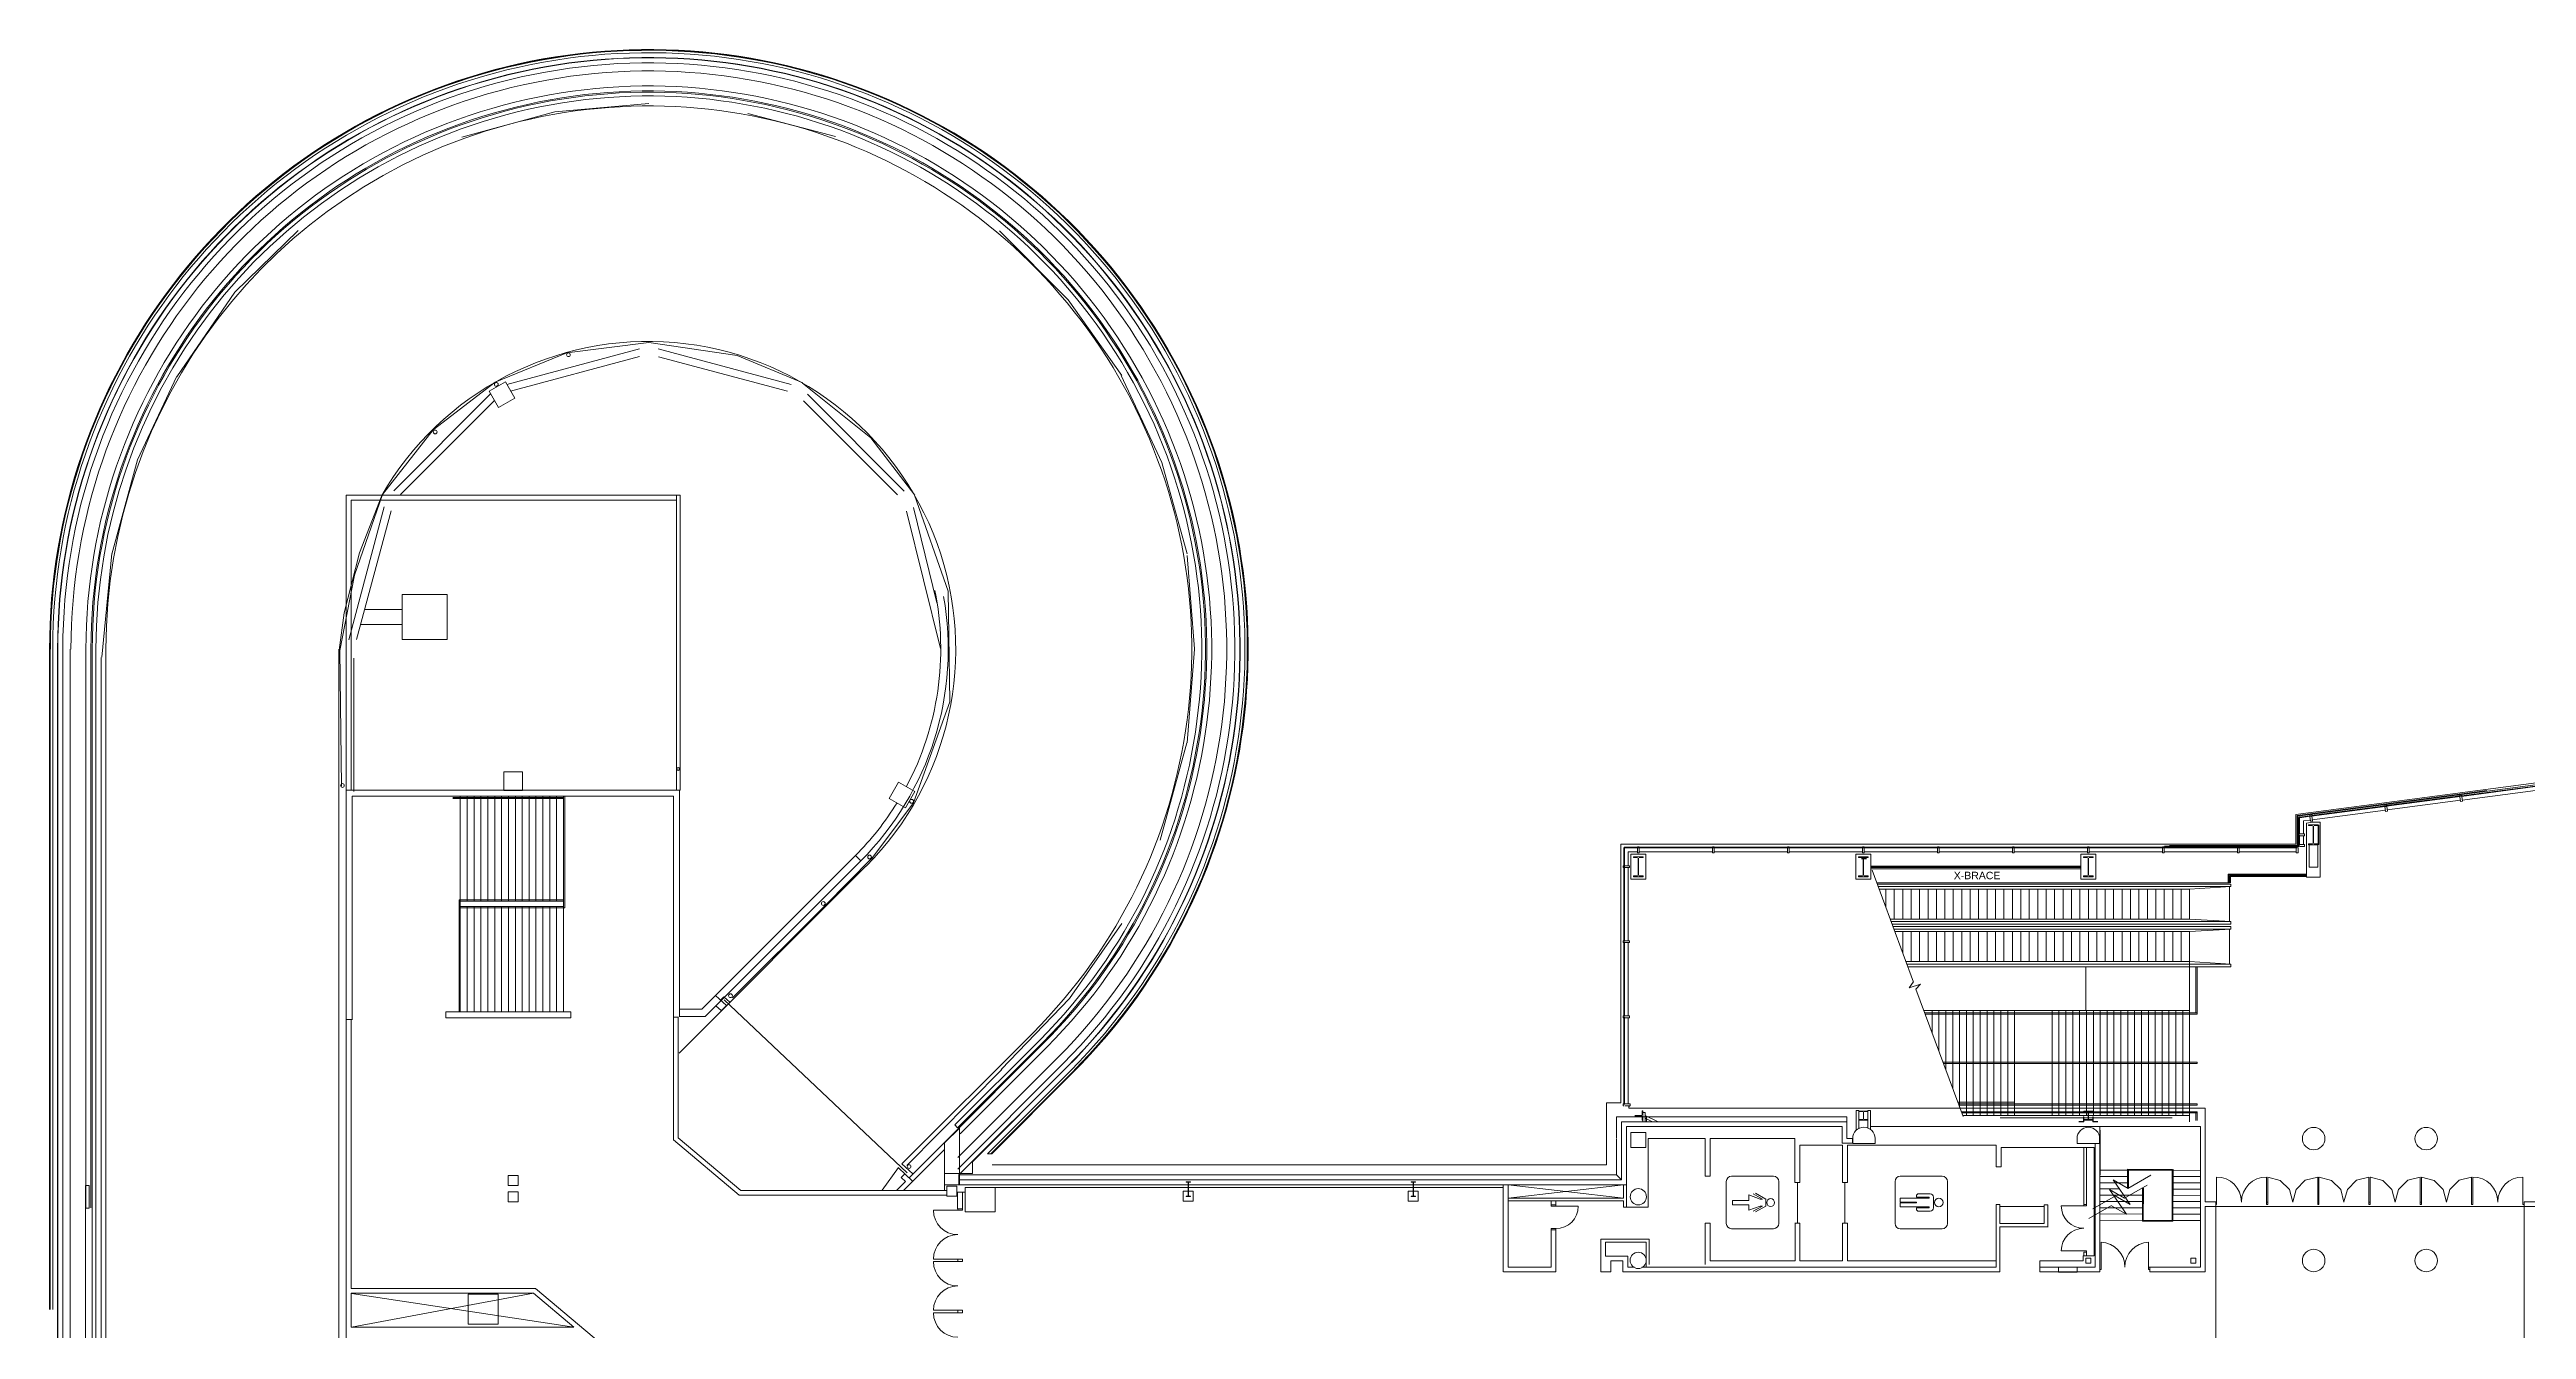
# Model space of a CAD drawing. Header units: inches. Extents: x 938 to 12482, y -17198 to -3672.
# Drawn here: x 938 to 4901, y -5929 to -3882 of the extents above; entities that cross this region are included whole.
import ezdxf
from ezdxf.enums import TextEntityAlignment as Align

# ---------------------------------------------------------------- set-up
doc = ezdxf.new("R2010")
doc.units = ezdxf.units.IN
doc.header["$MEASUREMENT"] = 0
for name, color, linetype, true_color in [('Building', 7, 'Continuous', 0xffffff), ('Columns', 7, 'Continuous', 0xffffff), ('Symbols', 7, 'Continuous', 0xffffff)]:
    doc.layers.add(name, color=color, linetype=linetype, true_color=true_color)
doc.styles.add('Arial', font='Arial.ttf')

msp = doc.modelspace()

# ---------------------------------------------------------------- linework, layer by layer
at = {"layer": 'Building', "color": 18, "lineweight": 5, "true_color": 0x000000, "transparency": 33554687}
for points in [[(1746.5, -3981), (1597.8, -4021.5)], [(1896.6, -3968), (1746.3, -3981.2)], [(2195.2, -4020.7), (2055.2, -3983.7)], [(1335.9, -4170.9), (1234.5, -4269.8), (1141.7, -4405)], [(2653.5, -4402.6), (2567.8, -4281.6), (2457.7, -4171.7)], [(2142.9, -4414.8), (2038.3, -4370.9), (1897, -4350.3), (1765.4, -4366.4), (1651, -4413.5)], [(1882.1, -4360.1), (1669.5, -4417)], [(1881.8, -4372.6), (1675.7, -4427.8)], [(2124.4, -4417.1), (1911.8, -4360.2)], [(2118.4, -4428), (1912.2, -4372.7)], [(1141.8, -4403.9), (1078.6, -4537.5), (1037.5, -4688.4)], [(1650.7, -4413.5), (1552, -4489.5), (1470.6, -4593.3), (1425.8, -4722.1), (1402.6, -4842.9), (1405.3, -5059.4)], [(1643.5, -4432.2), (1488.7, -4587.1)], [(1641.4, -4428.1), (1656.4, -4454.1), (1682.4, -4439.1), (1667.4, -4413.1), (1641.4, -4428.1)], [(2322.1, -4594.4), (2251.7, -4502.7), (2142.8, -4414.9)], [(2305.4, -4587.6), (2150.4, -4432.5)], [(2757.9, -4688.1), (2717.4, -4542), (2652.6, -4402.6)], [(1649.9, -4442.8), (1499.4, -4593.3)], [(2294.4, -4593.5), (2144.2, -4443.3)], [(1469.5, -4594.7), (1433.7, -4686.6), (1409.2, -4782.3), (1401.5, -4842.3)], [(1412.8, -5066.1), (1412.8, -4594.4), (1946.8, -4594.4), (1946.8, -5066), (1412.6, -5066)], [(1940.8, -4594.4), (1940.8, -5066)], [(2320.3, -5086.2), (2378.6, -4924.8), (2375.7, -4748), (2322, -4594.3)], [(1473.6, -4612.7), (1416.6, -4825.4)], [(1420.4, -5066.1), (1420.4, -4602), (1940.8, -4602)], [(1484.4, -4619), (1429.1, -4825.3)], [(2363.6, -4839.7), (2309.1, -4619.7)], [(2357.8, -4766.6), (2320, -4613.9)], [(1037.5, -4687.4), (1021.4, -4853.4)], [(2769.6, -4839.8), (2758.1, -4690.5)], [(1502.4, -4825.2), (1574.4, -4825.2), (1574.4, -4753.2), (1502.4, -4753.2), (1502.4, -4825.2)], [(1502.4, -4777.2), (1442, -4777.2)], [(1502.4, -4801.2), (1435.6, -4801.2)], [(3451.8, -5565.9), (3451.8, -5152.4), (4531.8, -5152.4), (4531.8, -5104.8), (6660.8, -4824.5), (6664.8, -4828)], [(4321.8, -5155.4), (4534.8, -5155.4), (4534.8, -5107.4), (6666, -4826.9)], [(938, -4840.3), (938, -5896.4)], [(939, -4840.3), (939, -5896.4)], [(943, -4840.3), (943, -5896.4)], [(950.8, -4840.3), (950.8, -16338.8)], [(951.3, -4840.3), (951.3, -9316.3), (977.5, -9316.3)], [(959.3, -4840.3), (959.3, -9308.3), (979.7, -9308.3)], [(971, -4840.3), (971, -16338.8)], [(996.3, -4840.3), (996.3, -5733.9)], [(1004.3, -4840.3), (1004.3, -5733.9)], [(1006.3, -4840.3), (1006.3, -16338.8)], [(1028.3, -4840.3), (1028.3, -6100.3), (1007.3, -6246)], [(1012.3, -4840.3), (1012.3, -16338.8)], [(1029.8, -8954), (1029.8, -6257.5), (1020.8, -6075.8), (1020.8, -4853.6)], [(1400.8, -4840.3), (1400.8, -6261.5)], [(1412.6, -4855), (1412.6, -5942.4)], [(1424.6, -5068), (1424.6, -4855.1)], [(2757.9, -4990.2), (2769.8, -4840.3)], [(2714.7, -5145.8), (2757.7, -4990.4)], [(1412.6, -5066), (1945.8, -5066)], [(1664.8, -5036.8), (1694.8, -5036.8), (1694.8, -5066.8), (1664.8, -5066.8), (1664.8, -5036.8)], [(1945.8, -5428.6), (1945.8, -5066)], [(2322.2, -5068.1), (2296.2, -5053.1), (2281.2, -5079.1), (2307.2, -5094.1), (2322.2, -5068.1)], [(4329.8, -5154.4), (4533.8, -5154.4), (4533.8, -5106.6), (4837.2, -5066.6)], [(4914.8, -5059.4), (4796.7, -5075)], [(4914.9, -5060.4), (4796.9, -5076)], [(4915.2, -5066.4), (4798.1, -5081.8)], [(1422.4, -5432.7), (1422.4, -5075.6), (1936.2, -5075.6), (1936.2, -5625.9)], [(1583.2, -5077.6), (1760.3, -5077.6)], [(1583.2, -5079.6), (1760.3, -5079.6)], [(1595.2, -5254.3), (1762.2, -5254.3), (1762.2, -5075.6)], [(1760.2, -5420.3), (1760.2, -5075.6), (1595.2, -5075.6), (1595.2, -5420.3)], [(1606.2, -5243.6), (1606.2, -5075.6)], [(1617.2, -5243.6), (1617.2, -5075.6)], [(1628.2, -5243.6), (1628.2, -5075.6)], [(1639.2, -5243.6), (1639.2, -5075.6)], [(1650.2, -5243.6), (1650.2, -5075.6)], [(1661.2, -5243.6), (1661.2, -5075.6)], [(1672.2, -5243.6), (1672.2, -5075.6)], [(1683.2, -5243.6), (1683.2, -5075.6)], [(1694.2, -5243.6), (1694.2, -5075.6)], [(1705.2, -5243.6), (1705.2, -5075.6)], [(1716.2, -5243.6), (1716.2, -5075.6)], [(1727.2, -5243.6), (1727.2, -5075.6)], [(1738.2, -5243.6), (1738.2, -5075.6)], [(1749.2, -5243.6), (1749.2, -5075.6)], [(1936.2, -5075.6), (1936.2, -5625.9)], [(2253, -5175.7), (2320.7, -5086)], [(4537.8, -5136.4), (4537.8, -5110.4), (4536.8, -5109.5), (4536.8, -5136.4)], [(4554.9, -5107.8), (4538.1, -5110), (4537.1, -5109.1), (4554.8, -5106.8)], [(4557.2, -5106.3), (4557.1, -5105.5), (4554.1, -5105.9), (4554.2, -5106.7), (4554.7, -5106.6), (4554.9, -5108.1)], [(4558.4, -5115.4), (4557.4, -5107.8), (4554.4, -5108.1), (4555.4, -5115.8), (4558.4, -5115.4)], [(4556.7, -5106.6), (4674.8, -5091)], [(4556.9, -5107.6), (4674.9, -5092)], [(4675.2, -5098), (4558.1, -5113.4)], [(4676.9, -5092), (4676.7, -5090.5), (4677.2, -5090.5), (4677.1, -5089.7), (4674.1, -5090.1), (4674.2, -5090.9), (4674.7, -5090.8), (4674.9, -5092.3)], [(4678.4, -5099.6), (4677.4, -5092), (4674.4, -5092.3), (4675.4, -5100), (4678.4, -5099.6)], [(4676.7, -5090.8), (4794.8, -5075.2)], [(4676.9, -5091.8), (4794.9, -5076.2)], [(4795.2, -5082.2), (4678.1, -5097.6)], [(4798.4, -5083.8), (4797.4, -5076.2), (4796.9, -5076.2), (4796.7, -5074.7), (4797.2, -5074.7), (4797.1, -5073.9), (4794.1, -5074.3), (4794.2, -5075.1), (4794.7, -5075), (4794.9, -5076.5), (4794.4, -5076.6), (4795.4, -5084.2), (4798.4, -5083.8)], [(4545.8, -5135.9), (4538.1, -5135.9), (4538.1, -5136.4), (4536.6, -5136.4), (4536.6, -5135.9), (4535.8, -5135.9), (4535.8, -5138.9), (4536.6, -5138.9), (4536.6, -5138.4), (4538.1, -5138.4), (4538.1, -5138.9), (4545.8, -5138.9), (4545.8, -5135.9)], [(4536.8, -5138.4), (4536.8, -5153.6)], [(4537.8, -5138.4), (4537.8, -5153.6)], [(4543.8, -5135.9), (4543.8, -5115.3), (4555.2, -5113.8)], [(4543.8, -5153.1), (4543.8, -5138.9)], [(2244.2, -5187.7), (1945.4, -5486.5)], [(1946.9, -5416.2), (1981.8, -5416.2), (2227.2, -5170.7), (2235.7, -5179.2)], [(1946.9, -5428.2), (1986.7, -5428.2), (2235.7, -5179.2)], [(2178.9, -5250.6), (2253.7, -5175)], [(3465.8, -5186.9), (3458.1, -5186.9), (3458.1, -5187.4), (3456.6, -5187.4), (3456.6, -5186.9), (3455.8, -5186.9), (3455.8, -5189.9), (3456.6, -5189.9), (3456.6, -5189.4), (3458.1, -5189.4), (3458.1, -5189.9), (3465.8, -5189.9), (3465.8, -5186.9)], [(3457.8, -5187.4), (3457.8, -5158.8), (3456.8, -5157.8), (3456.8, -5187.4)], [(3456.8, -5307.4), (3456.8, -5189.4)], [(3457.2, -5157.4), (3478.8, -5157.4)], [(3457.8, -5307.4), (3457.8, -5189.4)], [(3458.2, -5158.4), (3478.8, -5158.4)], [(3463.8, -5186.9), (3463.8, -5164.4), (3478.3, -5164.4)], [(3463.8, -5306.9), (3463.8, -5189.9)], [(3481.3, -5166.4), (3481.3, -5158.7), (3480.8, -5158.7), (3480.8, -5157.2), (3481.3, -5157.2), (3481.3, -5156.4), (3478.3, -5156.4), (3478.3, -5157.2), (3478.8, -5157.2), (3478.8, -5158.7), (3478.3, -5158.7), (3478.3, -5166.4), (3481.3, -5166.4)], [(3598.8, -5157.4), (3480.8, -5157.4)], [(3598.8, -5158.4), (3480.8, -5158.4)], [(3481.3, -5164.4), (3598.3, -5164.4)], [(3601.3, -5166.4), (3601.3, -5158.7), (3600.8, -5158.7), (3600.8, -5157.2), (3601.3, -5157.2), (3601.3, -5156.4), (3598.3, -5156.4), (3598.3, -5157.2), (3598.8, -5157.2), (3598.8, -5158.7), (3598.3, -5158.7), (3598.3, -5166.4), (3601.3, -5166.4)], [(3718.8, -5157.4), (3600.8, -5157.4)], [(3718.8, -5158.4), (3600.8, -5158.4)], [(3601.3, -5164.4), (3718.3, -5164.4)], [(3721.3, -5166.4), (3721.3, -5158.7), (3720.8, -5158.7), (3720.8, -5157.2), (3721.3, -5157.2), (3721.3, -5156.4), (3718.3, -5156.4), (3718.3, -5157.2), (3718.8, -5157.2), (3718.8, -5158.7), (3718.3, -5158.7), (3718.3, -5166.4), (3721.3, -5166.4)], [(3838.8, -5157.4), (3720.8, -5157.4)], [(3838.8, -5158.4), (3720.8, -5158.4)], [(3721.3, -5164.4), (3838.3, -5164.4)], [(3841.3, -5166.4), (3841.3, -5158.7), (3840.8, -5158.7), (3840.8, -5157.2), (3841.3, -5157.2), (3841.3, -5156.4), (3838.3, -5156.4), (3838.3, -5157.2), (3838.8, -5157.2), (3838.8, -5158.7), (3838.3, -5158.7), (3838.3, -5166.4), (3841.3, -5166.4)], [(3958.8, -5157.4), (3840.8, -5157.4)], [(3958.8, -5158.4), (3840.8, -5158.4)], [(3841.3, -5164.4), (3958.3, -5164.4)], [(3961.3, -5166.4), (3961.3, -5158.7), (3960.8, -5158.7), (3960.8, -5157.2), (3961.3, -5157.2), (3961.3, -5156.4), (3958.3, -5156.4), (3958.3, -5157.2), (3958.8, -5157.2), (3958.8, -5158.7), (3958.3, -5158.7), (3958.3, -5166.4), (3961.3, -5166.4)], [(4078.8, -5157.4), (3960.8, -5157.4)], [(4078.8, -5158.4), (3960.8, -5158.4)], [(3961.3, -5164.4), (4078.3, -5164.4)], [(4081.3, -5166.4), (4081.3, -5158.7), (4080.8, -5158.7), (4080.8, -5157.2), (4081.3, -5157.2), (4081.3, -5156.4), (4078.3, -5156.4), (4078.3, -5157.2), (4078.8, -5157.2), (4078.8, -5158.7), (4078.3, -5158.7), (4078.3, -5166.4), (4081.3, -5166.4)], [(4198.8, -5157.4), (4080.8, -5157.4)], [(4198.8, -5158.4), (4080.8, -5158.4)], [(4081.3, -5164.4), (4198.3, -5164.4)], [(4201.3, -5166.4), (4201.3, -5158.7), (4200.8, -5158.7), (4200.8, -5157.2), (4201.3, -5157.2), (4201.3, -5156.4), (4198.3, -5156.4), (4198.3, -5157.2), (4198.8, -5157.2), (4198.8, -5158.7), (4198.3, -5158.7), (4198.3, -5166.4), (4201.3, -5166.4)], [(4200.8, -5157.4), (4318.8, -5157.4)], [(4200.8, -5158.4), (4318.8, -5158.4)], [(4201.3, -5164.4), (4318.3, -5164.4)], [(4321.3, -5166.4), (4321.3, -5158.7), (4320.8, -5158.7), (4320.8, -5157.2), (4321.3, -5157.2), (4321.3, -5156.4), (4318.3, -5156.4), (4318.3, -5157.2), (4318.8, -5157.2), (4318.8, -5158.7), (4318.3, -5158.7), (4318.3, -5166.4), (4321.3, -5166.4)], [(4320.8, -5157.4), (4438.8, -5157.4)], [(4320.8, -5158.4), (4438.8, -5158.4)], [(4321.3, -5164.4), (4438.3, -5164.4)], [(4441.3, -5166.4), (4441.3, -5158.7), (4440.8, -5158.7), (4440.8, -5157.2), (4441.3, -5157.2), (4441.3, -5156.4), (4438.3, -5156.4), (4438.3, -5157.2), (4438.8, -5157.2), (4438.8, -5158.7), (4438.3, -5158.7), (4438.3, -5166.4), (4441.3, -5166.4)], [(4440.8, -5157.4), (4532.9, -5157.4)], [(4440.8, -5158.4), (4532.9, -5158.4)], [(4441.3, -5164.4), (4532.4, -5164.4)], [(4535.4, -5166.4), (4535.4, -5158.7), (4534.9, -5158.7), (4534.9, -5157.2), (4535.4, -5157.2), (4535.4, -5156.4), (4532.4, -5156.4), (4532.4, -5157.2), (4532.9, -5157.2), (4532.9, -5158.7), (4532.4, -5158.7), (4532.4, -5166.4), (4535.4, -5166.4)], [(4545.8, -5153.1), (4538.1, -5153.1), (4538.1, -5153.6), (4536.6, -5153.6), (4536.6, -5153.1), (4535.8, -5153.1), (4535.8, -5156.1), (4536.6, -5156.1), (4536.6, -5155.6), (4538.1, -5155.6), (4538.1, -5156.1), (4545.8, -5156.1), (4545.8, -5153.1)], [(3853.7, -5194.1), (3919.9, -5373.1), (3919.7, -5373.1), (3913.3, -5382.3), (3931.3, -5376.4), (3923.9, -5384.5), (3924, -5384.3), (3999.4, -5588.2)], [(4189.4, -5214), (4425.8, -5214.3), (3861.2, -5214.3)], [(3863.4, -5220.3), (4427.8, -5220.3), (4427.8, -5216.3), (3861.9, -5216.3)], [(4361.8, -5224.3), (3864.9, -5224.3)], [(3875.8, -5253.8), (3875.8, -5224.3)], [(3889.3, -5272.3), (3889.3, -5224.3)], [(3902.8, -5272.3), (3902.8, -5224.3)], [(3916.3, -5272.3), (3916.3, -5224.3)], [(3929.8, -5272.3), (3929.8, -5224.3)], [(3943.3, -5272.3), (3943.3, -5224.3)], [(3956.8, -5272.3), (3956.8, -5224.3)], [(3970.3, -5272.3), (3970.3, -5224.3)], [(3983.8, -5272.3), (3983.8, -5224.3)], [(3997.3, -5272.3), (3997.3, -5224.3)], [(4010.8, -5272.3), (4010.8, -5224.3)], [(4024.3, -5272.3), (4024.3, -5224.3)], [(4037.8, -5272.3), (4037.8, -5224.3)], [(4051.3, -5272.3), (4051.3, -5224.3)], [(4064.8, -5272.3), (4064.8, -5224.3)], [(4078.3, -5272.3), (4078.3, -5224.3)], [(4091.8, -5272.3), (4091.8, -5224.3)], [(4105.3, -5272.3), (4105.3, -5224.3)], [(4118.8, -5272.3), (4118.8, -5224.3)], [(4132.3, -5272.3), (4132.3, -5224.3)], [(4145.8, -5272.3), (4145.8, -5224.3)], [(4159.3, -5272.3), (4159.3, -5224.3)], [(4172.8, -5272.3), (4172.8, -5224.3)], [(4186.3, -5272.3), (4186.3, -5224.3)], [(4199.8, -5272.3), (4199.8, -5224.3)], [(4213.3, -5272.3), (4213.3, -5224.3)], [(4226.8, -5272.3), (4226.8, -5224.3)], [(4240.3, -5272.3), (4240.3, -5224.3)], [(4253.8, -5272.3), (4253.8, -5224.3)], [(4267.3, -5272.3), (4267.3, -5224.3)], [(4280.8, -5272.3), (4280.8, -5224.3)], [(4294.3, -5272.3), (4294.3, -5224.3)], [(4307.8, -5272.3), (4307.8, -5224.3)], [(4321.3, -5272.3), (4321.3, -5224.3)], [(4334.8, -5272.3), (4334.8, -5224.3)], [(4348.3, -5272.3), (4348.3, -5224.3)], [(4361.8, -5272.3), (4361.8, -5224.3), (4427.8, -5220.3)], [(4548.8, -5200.2), (4423.4, -5200.2), (4423.4, -5214.4)], [(4548.8, -5201.2), (4424.4, -5201.2), (4424.4, -5214.4)], [(4425.8, -5276.3), (4425.8, -5220.3)], [(4548.8, -5203.2), (4426.4, -5203.2), (4426.4, -5214.4)], [(4548.8, -5204.2), (4427.4, -5204.2), (4427.4, -5214.4)], [(1760.2, -5241.6), (1593.2, -5241.6), (1593.2, -5420.3)], [(1760.2, -5243.6), (1595.2, -5243.6)], [(1760.2, -5252.3), (1595.2, -5252.3)], [(1606.2, -5420.3), (1606.2, -5252.3)], [(1617.2, -5420.3), (1617.2, -5252.3)], [(1628.2, -5420.3), (1628.2, -5252.3)], [(1639.2, -5420.3), (1639.2, -5252.3)], [(1650.2, -5420.3), (1650.2, -5252.3)], [(1661.2, -5420.3), (1661.2, -5252.3)], [(1672.2, -5420.3), (1672.2, -5252.3)], [(1683.2, -5420.3), (1683.2, -5252.3)], [(1694.2, -5420.3), (1694.2, -5252.3)], [(1705.2, -5420.3), (1705.2, -5252.3)], [(1716.2, -5420.3), (1716.2, -5252.3)], [(1727.2, -5420.3), (1727.2, -5252.3)], [(1738.2, -5420.3), (1738.2, -5252.3)], [(1749.2, -5420.3), (1749.2, -5252.3)], [(2178.9, -5250.6), (2030.5, -5398)], [(2460.7, -5512.8), (2569.9, -5399.4), (2653.4, -5279.4)], [(3465.8, -5306.9), (3458.1, -5306.9), (3458.1, -5307.4), (3456.6, -5307.4), (3456.6, -5306.9), (3455.8, -5306.9), (3455.8, -5309.9), (3456.6, -5309.9), (3456.6, -5309.4), (3458.1, -5309.4), (3458.1, -5309.9), (3465.8, -5309.9), (3465.8, -5306.9)], [(3456.8, -5427.4), (3456.8, -5309.4)], [(3457.8, -5427.4), (3457.8, -5309.4)], [(3463.8, -5426.9), (3463.8, -5309.9)], [(3882.6, -5272.3), (4361.8, -5272.3), (4427.8, -5276.3), (3884.1, -5276.3)], [(4427.8, -5276.3), (4427.8, -5280.3), (3885.6, -5280.3)], [(3888.6, -5288.3), (4427.8, -5288.3), (4427.8, -5284.3), (3887.1, -5284.3)], [(4361.8, -5292.3), (3890, -5292.3)], [(3902.8, -5326.8), (3902.8, -5292.3)], [(3916.3, -5340.3), (3916.3, -5292.3)], [(3929.8, -5340.3), (3929.8, -5292.3)], [(3943.3, -5340.3), (3943.3, -5292.3)], [(3956.8, -5340.3), (3956.8, -5292.3)], [(3970.3, -5340.3), (3970.3, -5292.3)], [(3983.8, -5340.3), (3983.8, -5292.3)], [(3997.3, -5340.3), (3997.3, -5292.3)], [(4010.8, -5340.3), (4010.8, -5292.3)], [(4024.3, -5340.3), (4024.3, -5292.3)], [(4037.8, -5340.3), (4037.8, -5292.3)], [(4051.3, -5340.3), (4051.3, -5292.3)], [(4064.8, -5340.3), (4064.8, -5292.3)], [(4078.3, -5340.3), (4078.3, -5292.3)], [(4091.8, -5340.3), (4091.8, -5292.3)], [(4105.3, -5340.3), (4105.3, -5292.3)], [(4118.8, -5340.3), (4118.8, -5292.3)], [(4132.3, -5340.3), (4132.3, -5292.3)], [(4145.8, -5340.3), (4145.8, -5292.3)], [(4159.3, -5340.3), (4159.3, -5292.3)], [(4172.8, -5340.3), (4172.8, -5292.3)], [(4186.3, -5340.3), (4186.3, -5292.3)], [(4199.8, -5340.3), (4199.8, -5292.3)], [(4213.3, -5340.3), (4213.3, -5292.3)], [(4226.8, -5340.3), (4226.8, -5292.3)], [(4240.3, -5340.3), (4240.3, -5292.3)], [(4253.8, -5340.3), (4253.8, -5292.3)], [(4267.3, -5340.3), (4267.3, -5292.3)], [(4280.8, -5340.3), (4280.8, -5292.3)], [(4294.3, -5340.3), (4294.3, -5292.3)], [(4307.8, -5340.3), (4307.8, -5292.3)], [(4321.3, -5340.3), (4321.3, -5292.3)], [(4334.8, -5340.3), (4334.8, -5292.3)], [(4348.3, -5340.3), (4348.3, -5292.3)], [(4361.8, -5596.3), (4361.8, -5292.3), (4427.8, -5288.3)], [(4425.8, -5344.3), (4425.8, -5288.3)], [(3907.8, -5340.3), (4361.8, -5340.3), (4427.8, -5344.3), (3909.3, -5344.3)], [(4427.8, -5344.3), (4427.8, -5348.3), (3910.7, -5348.3)], [(4373.8, -5348.3), (4373.8, -5424.3), (3938.8, -5424.3)], [(4195.7, -5348.3), (4195.7, -5418.3)], [(4371.8, -5422.8), (4371.8, -5348.3)], [(1772.2, -5420.6), (1772.2, -5430.2), (1572.2, -5430.2), (1572.2, -5420.6), (1772.2, -5420.6)], [(1936.2, -5428.8), (1943.5, -5428.8)], [(1943.8, -5622.7), (1943.8, -5428.6)], [(2003.7, -5411.3), (1987.1, -5427.9)], [(2003.4, -5394.6), (2020.9, -5410.5), (2012.7, -5418.8)], [(2012.6, -5418.6), (2004.1, -5410.7)], [(2026.1, -5405.1), (2016.6, -5396.4), (2011.4, -5401.8)], [(2017.4, -5401.5), (2309.9, -5678.2)], [(3465.8, -5426.9), (3458.1, -5426.9), (3458.1, -5427.4), (3456.6, -5427.4), (3456.6, -5426.9), (3455.8, -5426.9), (3455.8, -5429.9), (3456.6, -5429.9), (3456.6, -5429.4), (3458.1, -5429.4), (3458.1, -5429.9), (3465.8, -5429.9), (3465.8, -5426.9)], [(4361.8, -5418.3), (3936.6, -5418.3)], [(4373.8, -5422.3), (3938.1, -5422.3)], [(3949.8, -5454), (3949.8, -5418.3)], [(3960.8, -5483.7), (3960.8, -5418.3)], [(3971.8, -5513.5), (3971.8, -5418.3)], [(3982.8, -5543.2), (3982.8, -5418.3)], [(3993.8, -5418.3), (3993.8, -5573)], [(4004.8, -5418.3), (4004.8, -5586.3)], [(4015.8, -5418.3), (4015.8, -5586.3)], [(4026.8, -5564.9), (4026.8, -5418.3)], [(4037.8, -5418.3), (4037.8, -5586.3)], [(4048.8, -5418.3), (4048.8, -5586.3)], [(4059.8, -5418.3), (4059.8, -5586.3)], [(4070.8, -5418.3), (4070.8, -5586.3)], [(4361.8, -5586.3), (4081.8, -5586.3), (4081.8, -5418.3)], [(4141.8, -5586.3), (4141.8, -5418.3)], [(4152.8, -5586.3), (4152.8, -5418.3)], [(4163.8, -5586.3), (4163.8, -5418.3)], [(4174.8, -5586.3), (4174.8, -5418.3)], [(4185.8, -5586.3), (4185.8, -5418.3)], [(4196.8, -5586.3), (4196.8, -5418.3)], [(4207.8, -5586.3), (4207.8, -5418.3)], [(4218.8, -5586.3), (4218.8, -5418.3)], [(4229.8, -5586.3), (4229.8, -5418.3)], [(4240.8, -5586.3), (4240.8, -5418.3)], [(4251.8, -5586.3), (4251.8, -5418.3)], [(4262.8, -5586.3), (4262.8, -5418.3)], [(4273.8, -5586.3), (4273.8, -5418.3)], [(4284.8, -5586.3), (4284.8, -5418.3)], [(4295.8, -5586.3), (4295.8, -5418.3)], [(4306.8, -5586.3), (4306.8, -5418.3)], [(4317.8, -5586.3), (4317.8, -5418.3)], [(4328.8, -5586.3), (4328.8, -5418.3)], [(4339.8, -5586.3), (4339.8, -5418.3)], [(4350.8, -5586.3), (4350.8, -5418.3)], [(1412.7, -5432.6), (1422.5, -5432.6)], [(1933.6, -6046.3), (1715.3, -5863.1), (1420.4, -5863.1), (1420.4, -5432.7)], [(2510.9, -5454.4), (2301.7, -5663.6)], [(2522.2, -5465.7), (2386.4, -5601.5), (2390.7, -5605.8), (2526.5, -5470)], [(3456.8, -5568.4), (3456.8, -5429.4)], [(3457.8, -5568.4), (3457.8, -5429.4)], [(3463.8, -5567.9), (3463.8, -5429.9)], [(2527.9, -5471.4), (2374.8, -5624.5), (2312.9, -5686.3)], [(2550.5, -5494), (2390.9, -5653.7)], [(2559.7, -5503.2), (2391, -5671.9)], [(2533.5, -5477.1), (2394.7, -5615.9)], [(3967.3, -5501.3), (4373.8, -5501.3), (4373.8, -5503.3), (3968, -5503.3)], [(2461.5, -5513), (2309.4, -5666.5)], [(2565.3, -5508.9), (2392.9, -5681.3)], [(2565.7, -5509.2), (2415.2, -5659.8)], [(2574.8, -5518.3), (2445.5, -5647.6), (2438.4, -5647.6), (2571.2, -5514.7)], [(2573.8, -5517.4), (2443.7, -5647.6)], [(2574, -5517.6), (2444, -5647.6)], [(3451.8, -5565.9), (3428.8, -5565.9), (3428.8, -5665.4), (2446.3, -5665.4)], [(3456.6, -5570.9), (3455.8, -5570.9), (3455.8, -5567.9), (3456.6, -5567.9), (3456.6, -5568.4), (3458.1, -5568.4), (3458.1, -5567.9), (3466.8, -5567.9), (3466.8, -5570.9), (3458.1, -5570.9)], [(4919.8, -5700.3), (4919.8, -5724.3), (4896.8, -5724.3), (4896.8, -5971.9), (4403.8, -5971.9), (4403.8, -5724.3), (4386.8, -5724.3), (4386.8, -5574.6), (3464.6, -5574.6), (3464.6, -5571.4)], [(3487, -5596.4), (3487, -5581.8), (3491, -5581.8), (3491, -5596.4)], [(3491, -5586.2), (3511.4, -5596.4)], [(3832.5, -5607.4), (3832.5, -5578.1), (3828.5, -5578.1), (3828.5, -5610.2)], [(3847.1, -5606.5), (3847.1, -5578.1), (3851.1, -5578.1), (3851.1, -5608.5)], [(4081.8, -5564.9), (3990.8, -5564.9)], [(3991.9, -5567.9), (4373.8, -5567.9), (4373.8, -5569.9), (3992.6, -5569.9)], [(3996.5, -5580.3), (4373.8, -5580.3)], [(3997.2, -5582.3), (4373.8, -5582.3)], [(4081.8, -5586.3), (3998.7, -5586.3)], [(4027, -5564.9), (4027, -5586.3)], [(4371.8, -5580.3), (4371.8, -5594.3)], [(4373.8, -5580.3), (4373.8, -5594.3)], [(1936.2, -5625.5), (2041.4, -5713.8), (2373.8, -5713.8)], [(1943.8, -5621.9), (2044.2, -5706.2), (2373.8, -5706.2)], [(2369.8, -5706.2), (2369.8, -5630.2), (2393.8, -5606.6), (2393.8, -5697.3)], [(3460.8, -5732.7), (3460.8, -5603.9), (3805.7, -5603.9), (3805.7, -5630.8), (3822.3, -5630.8), (3822.3, -5623.2), (3813.3, -5623.2), (3813.3, -5596.3), (3452.8, -5596.3), (3452.8, -5689.3), (2392.8, -5689.3)], [(4151.8, -5836.3), (4122.2, -5836.3), (4122.2, -5818.7), (4191.7, -5818.7), (4191.7, -5810.7), (4209, -5810.7), (4209, -5637.7), (4060.5, -5637.7), (4060.5, -5668.7), (4052.5, -5668.7), (4052.5, -5633.7), (3814.3, -5633.7), (3814.3, -5693.7), (3806.3, -5693.7), (3806.3, -5633.7), (3738.3, -5633.7), (3738.3, -5693.7), (3730.3, -5693.7), (3730.3, -5623.3), (3594.8, -5623.3), (3594.8, -5683.3), (3586.8, -5683.3), (3586.8, -5623.3), (3495.8, -5623.3), (3495.8, -5732.7), (3456.2, -5732.7), (3456.2, -5722.9), (3271.8, -5722.9)], [(3813.3, -5596.3), (3813.3, -5588.3), (3444.8, -5588.3), (3444.8, -5622.5)], [(3444.8, -5623.6), (3444.8, -5681.3), (3452.8, -5689.3)], [(3491, -5590.7), (3502.5, -5596.4)], [(3493, -5588.3), (3493, -5596.3)], [(3851.1, -5603.9), (4379.2, -5603.9), (4379.2, -5828.7), (4296.2, -5828.7)], [(4058.9, -5590.2), (4333.9, -5590.2)], [(4218.2, -5603.9), (4218.2, -5836.3), (4181.9, -5836.3)], [(4333.7, -5754), (4218.2, -5753.8), (4218.5, -5609.8)], [(4263.8, -5702.5), (4263.9, -5673.9), (4333.9, -5674), (4333.7, -5754), (4379.2, -5754.1), (4379.5, -5610.1)], [(2319.1, -5679.8), (2301.8, -5663.7)], [(2369.7, -5640.9), (2304.6, -5706)], [(2414.8, -5660.2), (2414.8, -5679.3), (2369.8, -5679.3)], [(2446.3, -5665.3), (2910.3, -5665.3)], [(4122.2, -5828.7), (4210.5, -5828.7), (4210.5, -5631.2)], [(4192.4, -5637.7), (4192.4, -5728.7), (4197, -5728.7), (4197, -5637.7)], [(995.5, -5734.5), (1001.5, -5734.5), (1001.5, -5698.5), (995.5, -5698.5), (995.5, -6094.5), (1001.5, -6094.5), (1001.5, -6058.5), (995.5, -6058.5)], [(2296.3, -5669.7), (2270.1, -5705.8)], [(2307.4, -5691.8), (2293.1, -5706.2)], [(2318.6, -5691.6), (2296.3, -5670)], [(2306.3, -5679.6), (2300.7, -5685.5), (2307.3, -5691.7)], [(3460.8, -5697.3), (2369.8, -5697.3)], [(3444.8, -5681.3), (2392.8, -5681.3), (2392.8, -5697.3)], [(2407.6, -5701.3), (3263.8, -5701.3)], [(3263.8, -5836.3), (3263.8, -5697.3)], [(3456.2, -5718.3), (3271.8, -5718.3), (3456.2, -5697.3), (3456.2, -5718.3), (3271.5, -5697.3), (3271.5, -5828.7)], [(3734.3, -5758.7), (3734.3, -5693.7)], [(3810.3, -5758.7), (3810.3, -5693.7)], [(4263.8, -5683.9), (4218.3, -5683.8)], [(4263.8, -5693.9), (4218.3, -5693.8)], [(4250.1, -5703.8), (4218.3, -5703.8)], [(4263.9, -5673.9), (4218.4, -5673.8)], [(4257.6, -5718.6), (4233.7, -5704.8), (4260.8, -5744.4), (4236.9, -5730.6)], [(4263.7, -5703), (4239.7, -5689.1), (4266.9, -5728.8), (4242.9, -5715)], [(4257.7, -5718.4), (4293.8, -5697.6), (4280, -5705.6)], [(4286.3, -5702.1), (4286.2, -5755.4), (4335.2, -5755.5), (4335.4, -5672.5), (4262.4, -5672.4), (4262.3, -5702.1)], [(4263.2, -5703.1), (4299.9, -5681.9), (4286, -5689.9)], [(4287.7, -5753.9), (4287.8, -5702.5)], [(4379.3, -5684.1), (4333.8, -5684)], [(4379.3, -5694.1), (4333.8, -5694)], [(4379.3, -5704.1), (4333.8, -5704)], [(4379.4, -5674.1), (4333.9, -5674)], [(4404.8, -5684.7), (4404.8, -5728.7), (4403.8, -5728.7)], [(4484.8, -5724.7), (4486.8, -5724.7), (4486.8, -5728.7), (4484.8, -5728.7), (4484.8, -5684.7)], [(4486.8, -5724.7), (4486.8, -5684.7)], [(4566.8, -5684.7), (4546.9, -5690), (4532.2, -5704.5), (4526.8, -5724.5), (4526.8, -5724.7), (4521.5, -5704.8), (4506.9, -5690.1), (4487, -5684.7), (4486.8, -5684.7)], [(4566.8, -5724.7), (4568.8, -5724.7), (4568.8, -5728.7), (4566.8, -5728.7), (4566.8, -5684.7)], [(4568.8, -5724.7), (4568.8, -5684.7)], [(4648.8, -5684.7), (4628.9, -5690), (4614.2, -5704.5), (4608.8, -5724.5), (4608.8, -5724.7), (4603.5, -5704.8), (4588.9, -5690.1), (4569, -5684.7), (4568.8, -5684.7)], [(4648.8, -5724.7), (4650.8, -5724.7), (4650.8, -5728.7), (4648.8, -5728.7), (4648.8, -5684.7)], [(4650.8, -5724.7), (4650.8, -5684.7)], [(4730.8, -5684.7), (4710.9, -5690), (4696.2, -5704.5), (4690.8, -5724.5), (4690.8, -5724.7), (4685.5, -5704.8), (4670.9, -5690.1), (4651, -5684.7), (4650.8, -5684.7)], [(4730.8, -5724.7), (4732.8, -5724.7), (4732.8, -5728.7), (4730.8, -5728.7), (4730.8, -5684.7)], [(4732.8, -5724.7), (4732.8, -5684.7)], [(4812.8, -5684.7), (4792.9, -5690), (4778.2, -5704.5), (4772.8, -5724.5), (4772.8, -5724.7), (4767.5, -5704.8), (4752.9, -5690.1), (4733, -5684.7), (4732.8, -5684.7)], [(4814.8, -5684.7), (4814.8, -5728.7), (4812.8, -5728.7), (4812.8, -5684.7)], [(4896.8, -5728.7), (4894.8, -5728.7), (4894.8, -5684.7)], [(2391.1, -5737.9), (2352.1, -5737.9)], [(2402.9, -5708.7), (2390.8, -5708.7), (2390.8, -5735.8), (2398.8, -5735.8)], [(2398.7, -5735.9), (2398.7, -5737.9), (2391.1, -5737.9), (2391.1, -5735.8)], [(2398.8, -5708.7), (2398.8, -5736)], [(3340.2, -5731.3), (3340.2, -5722.9)], [(3347.8, -5729.3), (3340.2, -5729.3)], [(3340.2, -5729.3), (3340.2, -5731.3), (3347.8, -5731.3), (3347.8, -5729.3)], [(3383.8, -5731.3), (3347.8, -5731.3), (3347.8, -5722.9)], [(3485.6, -5828.7), (4052.5, -5828.7), (4052.5, -5728.7), (4058.2, -5728.7), (4058.2, -5759.1), (4129.2, -5759.1), (4129.2, -5729.1), (4134.8, -5729.1), (4134.8, -5764.7)], [(4129.2, -5731.7), (4058.2, -5731.7)], [(4192.4, -5730.7), (4156.4, -5730.7)], [(4197, -5728.7), (4197, -5730.7), (4192.4, -5730.7), (4192.4, -5728.7)], [(4214.6, -5743.3), (4200.7, -5751.3), (4237, -5730.4)], [(4220.6, -5727.7), (4206.8, -5735.7), (4243.2, -5714.7)], [(4286, -5733.9), (4218.2, -5733.8)], [(4286, -5743.9), (4218.2, -5743.8)], [(4286.2, -5713.9), (4218.3, -5713.8)], [(4286.4, -5723.9), (4218.3, -5723.8)], [(5185.6, -5828.7), (5185.6, -5836.3), (4919.8, -5836.3), (4919.8, -5731.9), (4386.8, -5731.9), (4386.8, -5836.3), (4298.2, -5836.3), (4298.2, -5828.7)], [(4379.2, -5734.1), (4333.7, -5734)], [(4379.2, -5744.1), (4333.7, -5744)], [(4379.3, -5714.1), (4333.8, -5714)], [(4379.3, -5724.1), (4333.8, -5724)], [(3264.2, -5836.3), (3347.8, -5836.3), (3347.8, -5767.3)], [(3271.8, -5828.7), (3340.2, -5828.7), (3340.2, -5767.3)], [(3347.8, -5769.3), (3347.8, -5767.3), (3340.2, -5767.3), (3340.2, -5769.3)], [(3347.8, -5769.3), (3340.2, -5769.3)], [(4134.8, -5764.3), (4058.2, -5764.3), (4058.2, -5836.3), (3455.2, -5836.3), (3455.2, -5818.8), (3435.8, -5818.8), (3435.8, -5836.3), (3419.8, -5836.3), (3419.8, -5784.3), (3497.1, -5784.3), (3497.1, -5824.7)], [(3730.8, -5758.7), (3730.8, -5818.7), (3594.8, -5818.7), (3594.8, -5758.7), (3586.8, -5758.7), (3586.8, -5824.7)], [(3730.3, -5758.7), (3738.3, -5758.7), (3738.3, -5818.7), (3806.3, -5818.7), (3806.3, -5758.7), (3814.3, -5758.7), (3814.3, -5818.7), (4052.5, -5818.7)], [(2391.1, -5815.9), (2352.1, -5815.9)], [(2391.1, -5819.9), (2352.1, -5819.9)], [(2391.1, -5815.9), (2398.7, -5815.9), (2398.7, -5819.9), (2391.1, -5819.9), (2391.1, -5815.9)], [(3473.6, -5828.7), (3462.8, -5828.7), (3462.8, -5811.2), (3427.5, -5811.2), (3427.5, -5788.9), (3492.4, -5788.9), (3492.4, -5828.7)], [(4197, -5804.7), (4197, -5802.7), (4156.4, -5802.7)], [(4192.4, -5810.7), (4192.4, -5804.7), (4197, -5804.7), (4197, -5810.7)], [(4203.7, -5822.3), (4203.7, -5814.3), (4195.7, -5814.3), (4195.7, -5822.3), (4203.7, -5822.3)], [(4218.2, -5832.7), (4220.2, -5832.7), (4220.2, -5788.7)], [(4298.2, -5832.7), (4296.2, -5832.7), (4296.2, -5788.7)], [(4371.7, -5822.3), (4371.7, -5814.3), (4363.7, -5814.3), (4363.7, -5822.3), (4371.7, -5822.3)], [(4181.9, -5836.4), (4151.8, -5836.4)], [(4152.1, -5828.7), (4152.1, -5836.7), (4182.1, -5836.7), (4182.1, -5828.7)], [(1420.4, -5870.7), (1712.5, -5870.7), (1776.8, -5924.7), (1420.4, -5924.7), (1420.4, -5870.7)], [(1712.5, -5870.7), (1420.9, -5924.7)], [(1776.8, -5924.7), (1421.3, -5871.1)], [(2391.1, -5897.9), (2352.1, -5897.9)], [(2391.1, -5901.9), (2352.1, -5901.9)], [(2391.1, -5897.9), (2398.7, -5897.9), (2398.7, -5901.9), (2391.1, -5901.9), (2391.1, -5897.9)]]:
    msp.add_lwpolyline(points, dxfattribs=at).dxf.unprotected_set("ltscale", 0)
for centre, radius in [((1768.1, -4369.6), 3), ((1652.7, -4417), 3), ((1555, -4493.1), 3), ((1943.7, -5032.1), 2.5), ((1943.7, -5032.1), 2), ((1406.6, -5058.6), 3), ((2317.2, -5083.8), 3), ((2249.9, -5172.9), 3), ((2175.9, -5247.3), 3), ((2027.4, -5394.7), 3), ((2313.2, -5668), 3)]:
    msp.add_circle(centre, radius, dxfattribs=at).dxf.unprotected_set("ltscale", 0)
for centre, radius, start, end in [((1896.8, -4840.3), 958.8, -45, -179.9999), ((1896.8, -4840.3), 957.9, -45, -179.9999), ((1896.8, -4840.3), 957.7, -45, -179.9999), ((1896.8, -4840.3), 957.5, -45, -179.9999), ((1896.8, -4840.3), 953.7, -45, -179.9999), ((1896.8, -4840.3), 946, -45, -179.9999), ((1896.8, -4840.3), 945.5, -45, -179.9999), ((1896.8, -4840.3), 937.5, -45, -179.9999), ((1896.8, -4840.3), 924.5, -45, -179.9999), ((1896.8, -4840.3), 900.5, -45, -179.9999), ((1896.8, -4840.3), 892.5, -45, -179.9999), ((1896.8, -4840.3), 890.5, -45, -179.9999), ((1896.8, -4840.3), 884.5, -45, -179.9999), ((1896.8, -4840.3), 868.5, -45, -179.9999), ((1895.8, -4840.3), 492, -44.9134, 150.0458), ((1895.8, -4840.3), 468, -28.0473, 11.5531), ((1895.8, -4840.3), 468, -28.0473, 11.5531), ((1895.8, -4840.3), 480, -44.9134, 10.0784), ((1895.8, -4840.3), 468, -44.9134, -31.6728), ((4404.8, -5724.7), 40, 0, 90), ((4484.8, -5724.7), 40, 90, 180), ((4814.8, -5724.7), 40, 0, 90), ((4894.8, -5724.7), 40, 90, 180), ((2391.1, -5737.9), 39, -179.9997, -90), ((2391.1, -5737.9), 39, -179.9997, -90), ((3347.8, -5731.3), 36, -90, 0), ((4192.4, -5730.7), 36, -179.9997, -90), ((2391.1, -5815.9), 39, 90, 179.9997), ((4192.4, -5802.7), 36, 90, 179.9997), ((2391.1, -5819.9), 39, -179.9997, -90), ((4218.2, -5828.7), 40, 0, 87.1376), ((4298.2, -5828.7), 40, 92.8624, 180), ((2391.1, -5897.9), 39, 90, 179.9997), ((2391.1, -5901.9), 39, -179.9997, -90)]:
    msp.add_arc(centre, radius, start, end, dxfattribs=at).dxf.unprotected_set("ltscale", 0)
msp.add_ellipse((3466.1, -5571.2), major_axis=(-0.337, 0), ratio=0.742767, dxfattribs=at).dxf.unprotected_set("ltscale", 0)
at = {"layer": 'Columns', "color": 6, "lineweight": 5, "transparency": 33554687}
for points in [[(4570.8, -5205.2), (4548.8, -5205.2), (4548.8, -5118.7), (4558.5, -5117.4), (4570.8, -5117.4), (4570.8, -5205.2)], [(4558.6, -5152.1), (4552.2, -5152.1), (4552.2, -5153.4), (4567.3, -5153.4), (4567.3, -5121.4), (4552.2, -5121.4), (4552.2, -5122.7), (4558.6, -5122.7)], [(4559.4, -5151.3), (4559.4, -5123.6)], [(4560.2, -5151.3), (4560.2, -5123.6)], [(4561, -5122.7), (4567.3, -5122.7)], [(4567.3, -5122.1), (4568.8, -5122.1), (4568.8, -5152.8), (4567.3, -5152.8)], [(3491.8, -5208.4), (3467.8, -5208.4), (3467.8, -5168.4), (3491.8, -5168.4), (3491.8, -5208.4)], [(3481, -5173.7), (3487.4, -5173.7), (3487.4, -5172.4), (3472.2, -5172.4), (3472.2, -5173.7), (3478.6, -5173.7)], [(3479.4, -5202.3), (3479.4, -5174.6)], [(3480.2, -5202.3), (3480.2, -5174.6)], [(3851.8, -5208.4), (3827.8, -5208.4), (3827.8, -5168.4), (3851.8, -5168.4), (3851.8, -5208.4)], [(3838.6, -5173.7), (3832.2, -5173.7), (3832.2, -5172.4), (3847.4, -5172.4), (3847.4, -5173.7), (3841, -5173.7)], [(3836.8, -5174), (3844.8, -5174)], [(3844.8, -5176), (3836.8, -5176)], [(3839.4, -5202.3), (3839.4, -5174.6)], [(3840.2, -5202.3), (3840.2, -5174.6)], [(3851.8, -5187.4), (4187.8, -5187.4)], [(3851.8, -5187.9), (4187.8, -5187.9)], [(3851.8, -5189.9), (4187.8, -5189.9)], [(4187.8, -5208.4), (4187.8, -5168.4), (4211.8, -5168.4), (4211.8, -5208.4), (4187.8, -5208.4)], [(4198.6, -5173.7), (4192.2, -5173.7), (4192.2, -5172.4), (4207.4, -5172.4), (4207.4, -5173.7), (4201, -5173.7)], [(4199.4, -5202.3), (4199.4, -5174.6)], [(4200.2, -5202.3), (4200.2, -5174.6)], [(4552.9, -5153.4), (4552.9, -5188.9), (4566.7, -5188.9), (4566.7, -5153.4)], [(4561, -5152.1), (4567.3, -5152.1)], [(3478.6, -5203.1), (3472.2, -5203.1), (3472.2, -5204.4), (3487.4, -5204.4), (3487.4, -5203.1), (3481, -5203.1)], [(3841, -5203.1), (3847.4, -5203.1), (3847.4, -5204.4), (3832.2, -5204.4), (3832.2, -5203.1), (3838.6, -5203.1)], [(3851.8, -5191.9), (4187.8, -5191.9)], [(4201, -5203.1), (4207.4, -5203.1), (4207.4, -5204.4), (4192.2, -5204.4), (4192.2, -5203.1), (4198.6, -5203.1)], [(3485.4, -5586.2), (3474.2, -5586.2)], [(3485.4, -5586.7), (3474.2, -5586.7)], [(3486.1, -5585.5), (3486.1, -5579.1), (3487, -5579.1), (3487, -5593.7), (3486.1, -5593.7), (3486.1, -5587.4)], [(3847.1, -5579.3), (3832.5, -5579.3), (3832.5, -5580.1), (3838.8, -5580.1)], [(3840.1, -5592), (3840.1, -5580.8)], [(3840.7, -5580.1), (3847.1, -5580.1)], [(4200.7, -5580.1), (4207.1, -5580.1), (4207.1, -5579.3), (4192.5, -5579.3), (4192.5, -5580.1), (4198.8, -5580.1)], [(4199.5, -5592), (4199.5, -5580.8)], [(4200.1, -5592), (4200.1, -5580.8)], [(3491.8, -5637.3), (3491.8, -5613.3), (3467.8, -5613.3), (3467.8, -5637.3), (3491.8, -5637.3)], [(3858.8, -5623.2), (3858.8, -5631.2), (3822.8, -5631.2), (3822.8, -5623.2)], [(3838.8, -5592.7), (3832.5, -5592.7), (3832.5, -5593.6), (3847.1, -5593.6)], [(3840.7, -5592.7), (3847.1, -5592.7)], [(4217.8, -5623.2), (4217.8, -5631.2), (4181.8, -5631.2), (4181.8, -5623.2)], [(4184.5, -5596.2), (4184.5, -5596.4), (4192.5, -5596.4), (4192.5, -5588.4), (4192.2, -5588.4)], [(4191.4, -5595.9), (4184.7, -5595.9)], [(4192, -5595.3), (4192, -5588.7)], [(4198.8, -5592.7), (4192.5, -5592.7)], [(4200.7, -5592.7), (4207.1, -5592.7), (4207.1, -5593.6), (4192.5, -5593.6)], [(4215.1, -5596.2), (4215.1, -5596.4), (4207.1, -5596.4), (4207.1, -5588.4), (4207.3, -5588.4)], [(4207.6, -5595.3), (4207.6, -5588.7)], [(4208.2, -5595.9), (4214.8, -5595.9)], [(1687.8, -5682.3), (1687.8, -5698.3), (1671.8, -5698.3), (1671.8, -5682.3), (1687.8, -5682.3)], [(2389.8, -5699.3), (2389.8, -5715.3), (2373.8, -5715.3), (2373.8, -5699.3), (2389.8, -5699.3)], [(2402.8, -5724.3), (2402.8, -5740.3), (2450.8, -5740.3), (2450.8, -5701.4), (2402.9, -5701.4), (2402.9, -5740.3)], [(2405.8, -5701.3), (2447.8, -5701.3)], [(2763.3, -5692.5), (2763.3, -5693), (2760, -5693), (2760, -5715.6), (2763.3, -5715.6), (2763.3, -5716.1), (2756.3, -5716.1), (2756.3, -5715.6), (2759.6, -5715.6), (2759.6, -5693), (2756.3, -5693), (2756.3, -5692.5), (2763.3, -5692.5)], [(3123.3, -5692.5), (3123.3, -5693), (3120, -5693), (3120, -5715.6), (3123.3, -5715.6), (3123.3, -5716.1), (3116.3, -5716.1), (3116.3, -5715.6), (3119.6, -5715.6), (3119.6, -5693), (3116.3, -5693), (3116.3, -5692.5), (3123.3, -5692.5)], [(1687.8, -5708.3), (1687.8, -5724.3), (1671.8, -5724.3), (1671.8, -5708.3), (1687.8, -5708.3)], [(2751.8, -5707.3), (2767.8, -5707.3), (2767.8, -5723.3), (2751.8, -5723.3), (2751.8, -5707.3)], [(3111.8, -5707.3), (3127.8, -5707.3), (3127.8, -5723.3), (3111.8, -5723.3), (3111.8, -5707.3)], [(1607.8, -5872.3), (1607.8, -5920.3), (1655.8, -5920.3), (1655.8, -5872.3), (1607.8, -5872.3)]]:
    msp.add_lwpolyline(points, dxfattribs=at).dxf.unprotected_set("ltscale", 0)
for centre in [(3479.8, -5716.3), (3479.6, -5818.1)]:
    msp.add_circle(centre, 13, dxfattribs=at).dxf.unprotected_set("ltscale", 0)
for centre, radius, start, end in [((4198.8, -5580.8), 0.688, 0, 90), ((3840.8, -5623.2), 18, 0, 180), ((4199.8, -5623.2), 18, 0, 180), ((4198.8, -5592), 0.688, -90, 0)]:
    msp.add_arc(centre, radius, start, end, dxfattribs=at).dxf.unprotected_set("ltscale", 0)
for centre in [(4560.3, -5623.3), (4740.3, -5623.3), (4560.3, -5818.3), (4740.3, -5818.3)]:
    msp.add_ellipse(centre, major_axis=(12.7, 12.7), ratio=1, dxfattribs=at).dxf.unprotected_set("ltscale", 0)
at = {"layer": 'Symbols', "color": 4, "lineweight": 5, "transparency": 33554687}
for points in [[(3620.6, -5691.8), (3620.6, -5759)], [(3696.2, -5683.4), (3629, -5683.4)], [(3704.6, -5759), (3704.6, -5691.8)], [(3890.5, -5691.9), (3890.5, -5759.1)], [(3966.1, -5683.5), (3898.9, -5683.5)], [(3974.5, -5759.1), (3974.5, -5691.9)], [(3663.7, -5711.6), (3678.3, -5720), (3674.8, -5720), (3656.6, -5713.3), (3656.6, -5722.1), (3630.7, -5722.1), (3630.7, -5729.1), (3656.6, -5729.1), (3656.6, -5737.8), (3674.8, -5731.2), (3678.3, -5731.2), (3663.7, -5739.6)], [(3667.5, -5710.5), (3683.9, -5720), (3683.9, -5731.2), (3667.5, -5740.6)], [(3945.1, -5718.5), (3898.9, -5718.5)], [(3898.9, -5718.5), (3898.9, -5724.8)], [(3898.9, -5724.8), (3924.8, -5724.8)], [(3924.8, -5726.2), (3898.9, -5726.2)], [(3898.9, -5726.2), (3898.9, -5732.5)], [(3898.9, -5732.5), (3945.1, -5732.5)], [(3924.8, -5715), (3924.8, -5717.1)], [(3924.8, -5717.1), (3945.1, -5717.1)], [(3924.8, -5724.8), (3924.8, -5726.2)], [(3945.1, -5733.9), (3924.8, -5733.9)], [(3924.8, -5733.9), (3924.8, -5736)], [(3946.5, -5711.5), (3928.3, -5711.5)], [(3928.3, -5739.5), (3946.5, -5739.5)], [(3945.1, -5717.1), (3945.1, -5718.5)], [(3945.1, -5732.5), (3945.1, -5733.9)], [(3952.1, -5733.9), (3952.1, -5717.1)], [(3629, -5767.4), (3696.2, -5767.4)], [(3898.9, -5767.5), (3966.1, -5767.5)]]:
    msp.add_lwpolyline(points, dxfattribs=at).dxf.unprotected_set("ltscale", 0)
for centre, radius in [((3691.6, -5725.6), 6.3), ((3960.5, -5725.5), 7)]:
    msp.add_circle(centre, radius, dxfattribs=at).dxf.unprotected_set("ltscale", 0)
for centre, radius, start, end in [((3629, -5691.8), 8.4, 90, 180), ((3696.2, -5691.8), 8.4, 0, 90), ((3898.9, -5691.9), 8.4, 90, 180), ((3966.1, -5691.9), 8.4, 0, 90), ((3928.3, -5715), 3.5, 90, 180), ((3928.3, -5736), 3.5, 180, -90), ((3946.5, -5717.1), 5.6, 0, 90), ((3946.5, -5733.9), 5.6, -90, 0), ((3629, -5759), 8.4, 180, -90), ((3696.2, -5759), 8.4, -90, 0), ((3898.9, -5759.1), 8.4, 180, -90), ((3966.1, -5759.1), 8.4, -90, 0)]:
    msp.add_arc(centre, radius, start, end, dxfattribs=at).dxf.unprotected_set("ltscale", 0)

# ---------------------------------------------------------------- texts
at = {"layer": 'Columns', "color": 6, "style": 'Arial'}
msp.add_text('X-BRACE', height=12, rotation=360, dxfattribs=at).set_placement((4021.8, -5202.5), align=Align.MIDDLE_CENTER)

doc.saveas('drawing.dxf')
